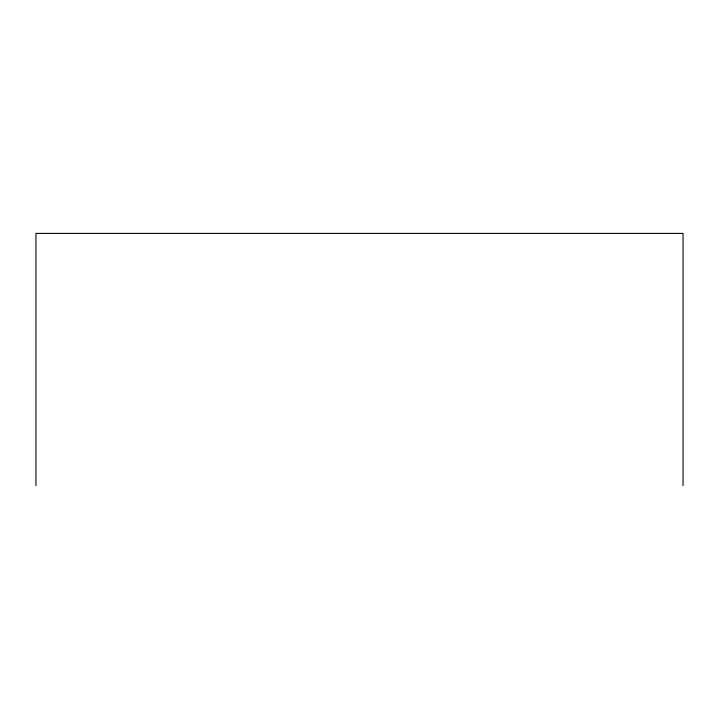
<?xml version="1.0" encoding="UTF-8"?>
<svg xmlns="http://www.w3.org/2000/svg" width="719" height="719" viewBox="0 0 719 719"><rect width="100%" height="100%" fill="white"/><g stroke="black" fill="none" stroke-linecap="round" stroke-linejoin="round"><path stroke-width="1.08" d="M683.05 485.595L683.05 233.405L35.95 233.405L35.95 485.595"/></g></svg>
